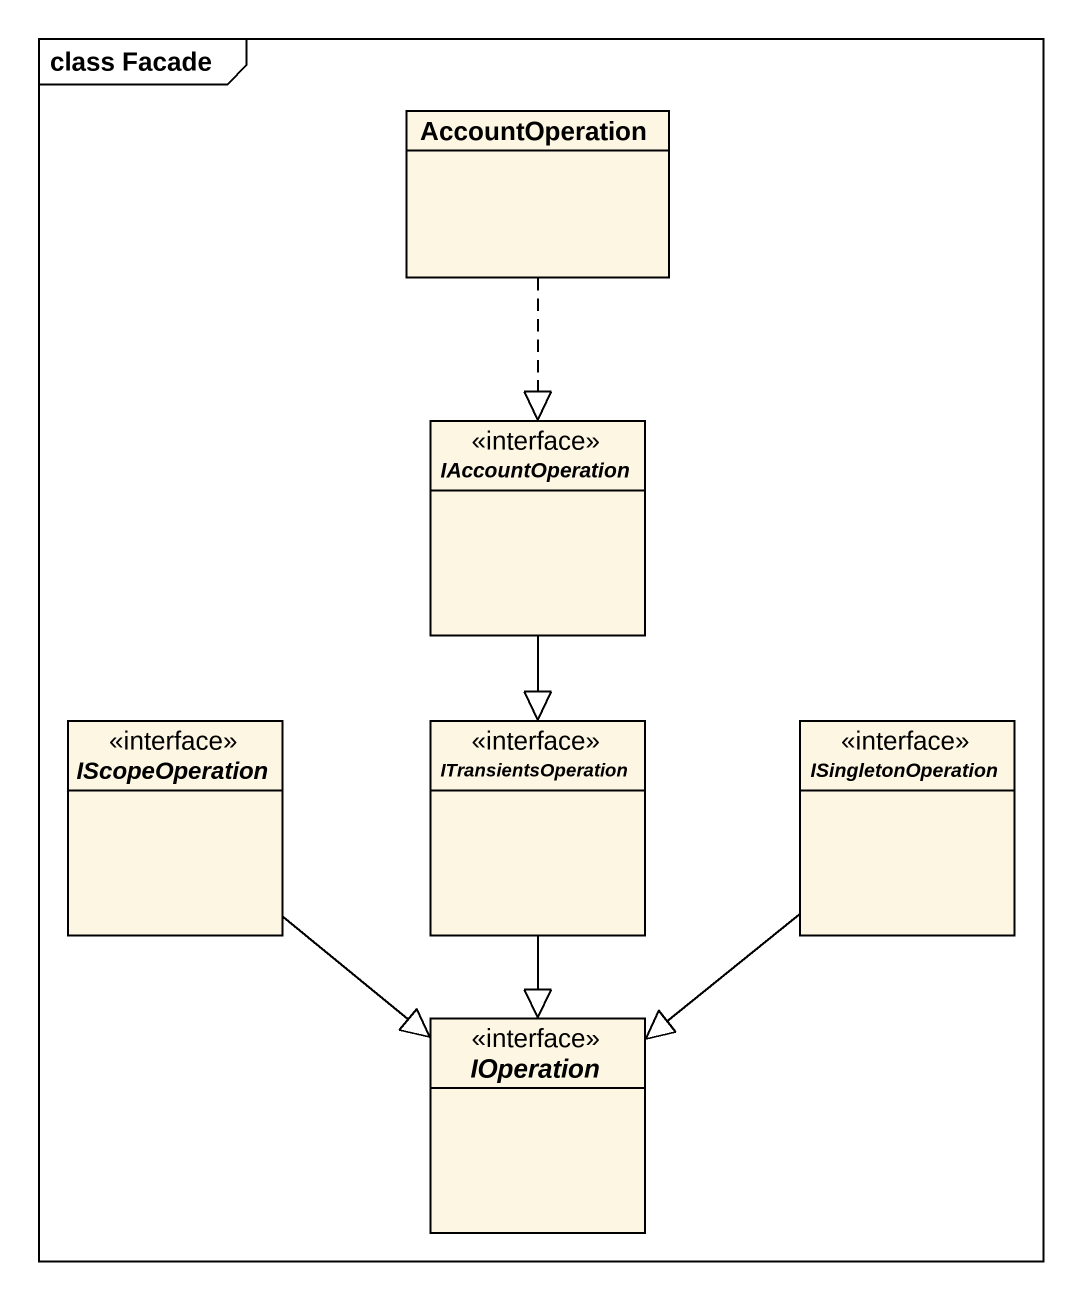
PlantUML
@startuml
mainframe class Facade
hide circle
hide empty members
class AccountOperation
interface IAccountOperation
interface IScopeOperation
interface ITransientsOperation
interface ISingletonOperation
interface IOperation
AccountOperation ..|> IAccountOperation
IAccountOperation --|> ITransientsOperation
IScopeOperation --|> IOperation
ITransientsOperation --|> IOperation
ISingletonOperation --|> IOperation
@enduml
